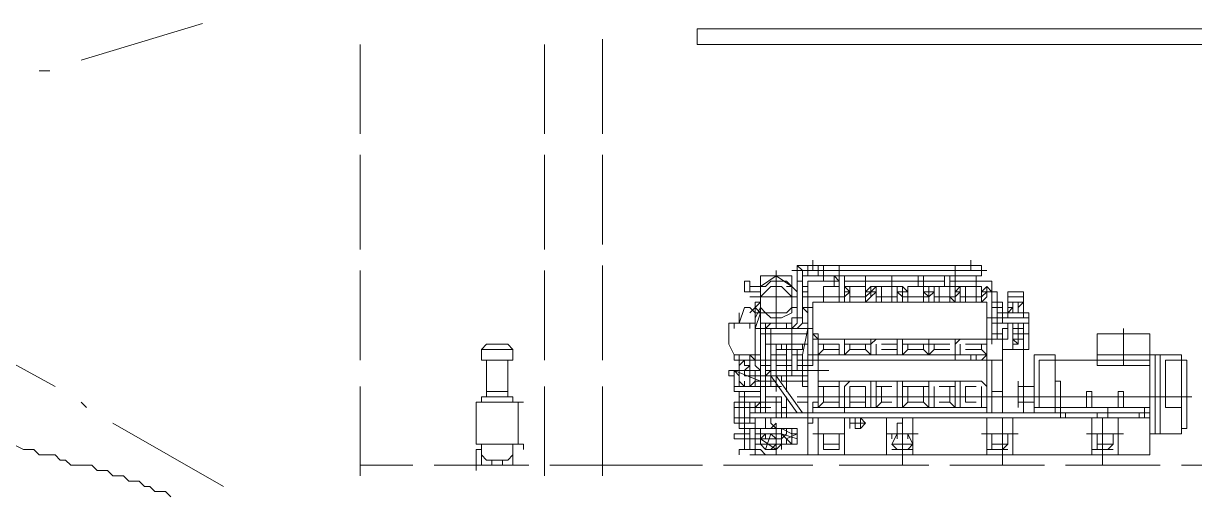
# Model space of a CAD drawing. Header units: millimetres. Extents: x -1005 to 294628, y -1154 to 182592.
# Drawn here: x 10931 to 26256, y 11725 to 17855 of the extents above; entities that cross this region are included whole.
import ezdxf

# ---------------------------------------------------------------- set-up
doc = ezdxf.new("R2010")
doc.units = ezdxf.units.MM
doc.layers.add('PDF_Geomertry', color=7, linetype='Continuous')

msp = doc.modelspace()

# ---------------------------------------------------------------- linework, layer by layer
at = {"layer": 'PDF_Geomertry', "lineweight": 5}
for points in [[(13273, 17855), (11689, 17373)], [(18508, 16409), (18508, 17648)], [(15339, 16409), (15339, 17580)], [(17750, 17580), (17750, 16409)], [(11276, 17235), (11138, 17235)], [(15339, 14893), (15339, 16133)], [(17750, 16133), (17750, 14893)], [(18508, 14962), (18508, 16133)], [(21263, 14756), (21263, 14618)], [(23329, 14756), (23329, 14756), (23329, 14618)], [(15339, 13447), (15339, 14618)], [(17750, 14618), (17750, 13447)], [(18508, 13447), (18508, 14687)], [(20781, 14618), (20781, 13998), (20781, 13860), (20781, 13929), (20712, 13929), (20643, 13860), (20574, 13860), (20574, 13791), (20574, 13860), (20505, 13860), (20574, 13860), (20505, 13860), (20574, 14067), (20505, 14067), (20574, 14067), (20505, 14136), (20574, 14067), (20574, 13929), (20712, 13929), (20643, 13929)], [(20987, 14618), (23536, 14618)], [(21263, 14687), (21263, 14687), (21125, 14687), (21056, 14687), (21056, 13998), (21056, 14618), (21056, 14687), (21125, 14618), (21125, 13998), (21056, 13998)], [(21056, 14687), (21056, 14687)], [(21263, 14687), (21263, 14687), (21332, 14687), (21332, 14549), (21125, 14549)], [(21125, 14687), (21125, 14687)], [(21194, 14687), (21194, 14549)], [(21332, 14687), (21400, 14687), (21400, 14618)], [(22296, 14549), (22296, 14549), (21951, 14549), (21951, 14411), (21951, 14549), (21951, 14411), (21951, 14549), (21951, 14549), (21607, 14549), (21538, 14549), (21538, 14411), (21538, 14549), (21400, 14549), (21400, 14687), (21607, 14687), (23122, 14687)], [(23122, 14687), (23122, 14687), (23122, 14549), (23053, 14549), (23053, 14480), (23053, 14480), (23053, 14549)], [(23398, 14549), (23122, 14549), (23122, 14687), (23329, 14687), (23329, 14687)], [(23467, 14549), (23467, 14549), (23467, 14687), (23329, 14687), (23329, 14687)], [(23329, 14687), (23329, 14687)], [(23398, 14549), (23467, 14549), (23467, 14618), (23467, 14618)], [(20367, 14480), (20436, 14480), (20436, 14342), (20574, 14342), (20574, 14342)], [(20436, 14480), (20436, 14480), (20436, 14342), (20367, 14342), (20367, 14342), (20367, 14480), (20367, 14480)], [(20436, 14480), (20436, 14411), (20574, 14411), (20643, 14411)], [(20574, 14549), (20574, 14549), (20574, 14411), (20781, 14549)], [(20574, 14411), (20574, 14342)], [(20781, 14549), (20987, 14411), (20987, 14549), (20987, 14549)], [(20918, 14411), (20987, 14411), (21056, 14342)], [(20987, 14411), (20987, 14411)], [(21056, 14480), (21125, 14480)], [(21125, 14274), (21400, 14274), (21607, 14274), (21400, 14274), (21400, 14411), (21607, 14411), (21607, 14274), (21607, 14411), (21607, 14342), (21607, 14411), (21607, 14411)], [(21263, 14205), (21263, 14136), (21194, 14136), (21194, 14480), (21538, 14480), (21538, 14480)], [(21332, 14549), (21400, 14549), (21400, 14480)], [(21400, 14274), (21400, 14274), (21400, 14205), (21400, 14274), (21400, 14411)], [(21538, 14411), (21538, 14411), (21538, 14480), (21607, 14480), (21607, 14274), (21607, 14205), (21607, 14274), (21607, 14274), (21607, 14205), (21607, 14274)], [(21607, 14411), (21538, 14411), (21538, 14411)], [(21607, 14411), (21607, 14411), (21607, 14480), (21607, 14480)], [(21676, 14549), (21676, 14274), (21676, 14342), (21745, 14342), (21745, 14411), (21676, 14411), (21676, 14342), (21745, 14342), (21676, 14411)], [(21951, 14480), (21951, 14480), (21676, 14480)], [(21745, 14411), (21745, 14411), (21745, 14274), (21745, 14411), (21951, 14411)], [(21951, 14480), (21951, 14480), (21951, 14480), (22296, 14480), (22296, 14480)], [(22020, 14274), (21951, 14205), (21951, 14274), (22020, 14342), (22020, 14411), (22089, 14411), (22089, 14342), (22089, 14274), (22089, 14411), (22158, 14411), (22158, 14274), (22158, 14205)], [(21951, 14411), (21951, 14411)], [(22158, 14411), (22365, 14411), (22365, 14274), (22365, 14274)], [(22296, 14549), (22296, 14549), (22640, 14549)], [(22640, 14480), (22296, 14480), (22296, 14480)], [(22296, 14205), (22296, 14274), (22296, 14411), (22296, 14411)], [(22296, 14411), (22296, 14411)], [(22365, 14411), (22365, 14411)], [(22434, 14342), (22434, 14342), (22434, 14411), (22365, 14411), (22365, 14342), (22365, 14274), (22365, 14205)], [(22502, 14411), (22502, 14274), (22502, 14411), (22709, 14411), (22709, 14549), (22640, 14549), (22640, 14411), (22640, 14549), (22709, 14549), (22985, 14549)], [(22709, 14549), (22709, 14411), (22709, 14274), (22709, 14411), (22640, 14411), (22640, 14411)], [(22985, 14480), (22709, 14480), (22640, 14480), (22640, 14411), (22709, 14411), (22709, 14411), (22709, 14480), (22640, 14480), (22640, 14549)], [(22709, 14411), (22709, 14411), (22640, 14411), (22640, 14411)], [(22709, 14549), (22709, 14480)], [(22778, 14411), (22778, 14342), (22778, 14342)], [(22778, 14411), (22778, 14342), (22778, 14342)], [(22847, 14205), (22847, 14274), (22847, 14411), (23053, 14411), (23053, 14549), (23053, 14411), (23053, 14549), (22985, 14549), (22985, 14411)], [(23260, 14411), (23191, 14411), (23191, 14342), (23122, 14342), (23122, 14342), (23191, 14411), (23191, 14274), (23191, 14342), (23122, 14274), (23191, 14342), (23191, 14411), (23122, 14411), (23122, 14274), (22847, 14274), (23122, 14274), (23122, 14549), (23122, 14480), (23398, 14480), (23398, 14480)], [(22847, 14411), (22847, 14411)], [(22916, 14205), (22916, 14274), (22916, 14411)], [(23053, 14411), (23053, 14411), (23053, 14480), (23053, 14480)], [(23053, 14205), (23053, 14274), (23053, 14411), (23122, 14411), (23191, 14411), (23191, 14342), (23191, 14411), (23122, 14411), (23122, 14342), (23122, 14274), (23122, 14480), (23053, 14480), (23053, 14411), (23053, 14411), (23053, 14411)], [(23122, 14549), (23122, 14549)], [(23122, 14411), (23122, 14342), (23122, 14342)], [(23536, 14342), (23536, 14342), (23536, 14342), (23536, 14411), (23536, 14342), (23536, 14274), (23467, 14205), (23467, 14274), (23467, 14411), (23260, 14411), (23260, 14274), (23260, 14205)], [(23604, 14480), (23398, 14480), (23398, 14480)], [(23398, 14205), (23398, 14274), (23398, 14411), (23398, 14411)], [(23398, 14411), (23398, 14411)], [(23467, 14411), (23467, 14411)], [(23742, 14067), (23811, 14067), (23949, 14067), (24018, 14067), (24087, 14067), (24087, 13585), (23742, 13585), (23742, 12758), (23742, 13791), (23604, 13791), (23742, 13791), (23604, 13791), (23604, 13860), (23604, 13791), (23604, 14205), (23742, 14205), (23742, 13998), (23604, 13998), (23604, 14480)], [(20436, 14274), (21056, 14274)], [(20574, 14274), (20574, 14205), (20574, 14205), (20505, 14205), (20505, 14205)], [(21125, 14342), (21194, 14342), (21194, 14342)], [(21194, 13860), (21194, 13860), (21194, 14067), (21194, 14342)], [(21676, 14205), (21676, 14274), (21676, 14342), (21676, 14342)], [(21951, 14205), (21951, 14274), (21951, 14274)], [(22089, 14205), (22089, 14274), (22089, 14274)], [(22365, 14342), (22365, 14342)], [(22365, 14205), (22365, 14274)], [(22434, 14205), (22434, 14274)], [(22502, 14205), (22502, 14274), (22502, 14274)], [(22709, 14205), (22709, 14274), (22709, 14274)], [(22847, 14274), (22847, 14274)], [(23122, 14342), (23122, 14342)], [(23191, 14205), (23191, 14274), (23191, 14274)], [(23329, 13516), (23329, 13447), (23329, 13516), (23398, 13516), (23398, 13447), (23673, 13447), (23742, 13447), (23742, 13654), (23742, 13723), (23673, 13723), (23673, 14342), (23604, 14342), (23604, 14274), (23604, 14274), (23604, 14205)], [(23536, 14342), (23536, 14342), (23467, 14274)], [(23467, 14342), (23536, 14342), (23536, 14342)], [(23467, 14274), (23467, 14274)], [(23536, 14342), (23536, 14342)], [(23673, 14342), (23673, 14274), (23673, 14274)], [(23673, 14274), (23673, 14205), (23742, 14205)], [(23811, 14342), (23811, 13998), (24018, 13998), (24018, 14342)], [(23811, 14274), (23949, 14274), (24018, 14274)], [(23880, 14274), (23880, 14274)], [(23949, 14274), (23949, 14274)], [(20574, 13516), (20505, 13516), (20230, 13516), (20161, 13654), (20161, 13929), (20505, 13929), (20505, 14067), (20436, 14136)], [(20367, 14136), (20298, 13929), (20298, 14067), (20298, 13998), (20298, 13929), (20298, 13929)], [(20436, 14136), (20367, 14136), (20367, 14136)], [(20505, 14136), (20505, 14136), (20436, 14067)], [(20574, 14205), (20505, 14136), (20505, 14205), (20505, 14205)], [(20505, 13998), (20574, 14136)], [(20505, 14136), (20505, 14136), (20505, 14067)], [(21194, 13860), (21194, 13860), (21263, 13860), (21263, 13516), (21263, 13447), (21263, 13723), (21263, 14205), (23536, 14205), (23536, 13654), (23536, 13723), (23467, 13723), (23191, 13723), (23122, 13654), (23122, 13723), (22778, 13723), (22434, 13723), (22434, 13654)], [(21194, 14136), (21194, 14067)], [(21469, 14205), (21469, 14205)], [(21883, 14205), (21883, 14205)], [(22227, 14205), (22227, 14205)], [(23536, 14205), (23536, 14136)], [(23604, 14205), (23604, 14205), (23742, 14205), (23742, 14205)], [(23604, 14136), (23742, 14136)], [(23811, 14205), (23949, 14205), (24018, 14205)], [(23880, 14205), (23880, 14136), (23880, 14067)], [(23949, 14205), (23949, 14136), (23949, 14067)], [(20298, 14067), (20298, 14067)], [(20574, 14067), (20574, 14067), (20574, 13998)], [(20574, 14067), (20574, 13998)], [(20781, 13860), (20781, 13998)], [(21125, 13998), (21125, 13929), (21056, 13860), (20987, 13860), (20987, 13516), (20987, 13309), (20987, 13654), (20987, 13654)], [(23604, 13998), (23536, 13998)], [(23811, 13860), (23811, 13860), (23811, 13929), (23604, 13929), (23742, 13929), (23742, 14067)], [(23811, 13998), (23742, 13998)], [(24087, 13998), (24018, 13998)], [(9829, 13929), (11345, 13103)], [(20230, 13929), (20230, 13929), (20230, 13860)], [(20230, 13929), (20230, 13929), (20230, 13860)], [(20643, 13516), (20643, 13447), (20643, 13378), (20643, 13447), (20643, 13378), (20574, 13378), (20712, 13378), (20574, 13378), (20574, 13240), (20505, 13240), (20505, 13172), (20436, 13103), (20367, 13103), (20298, 13172), (20298, 13378), (20367, 13447), (20436, 13447), (20505, 13447), (20505, 13378), (20574, 13309), (20574, 13791), (20643, 13791), (20643, 13447), (20643, 13791), (20643, 13860), (20712, 13860), (20781, 13860), (20987, 13860), (20712, 13860), (20712, 13516), (20781, 13516), (20781, 13654), (20781, 13585), (20781, 13654), (20781, 13585), (20987, 13585), (20987, 13654), (20918, 13654), (20918, 13654)], [(20436, 13929), (20436, 13929)], [(20574, 13447), (20574, 13447), (20643, 13447), (20643, 13378), (20643, 13447), (20643, 13378), (20643, 13447), (20574, 13447), (20505, 13447), (20505, 13929)], [(20505, 13860), (20505, 13860)], [(20574, 13929), (20781, 13929), (20781, 13929)], [(20643, 13929), (20643, 13860), (20574, 13860), (20574, 13860)], [(20574, 13929), (20574, 13929), (20574, 13860), (20574, 13860)], [(20643, 13860), (20574, 13860), (20574, 13860)], [(20712, 13860), (20712, 13791), (20643, 13791), (20712, 13791), (20712, 13791)], [(20918, 13929), (20918, 13929)], [(21263, 13447), (21194, 13447), (21194, 13516), (21194, 13447), (21125, 13447), (21125, 13516), (21125, 13447), (21125, 13516), (21194, 13860), (21194, 13516), (21194, 13860), (21194, 13723), (21194, 13723)], [(21263, 13860), (21263, 13860)], [(23604, 13929), (23604, 13860), (23604, 13860)], [(23811, 13929), (23811, 13723), (23742, 13723), (23742, 13723)], [(23811, 13860), (23742, 13860), (23742, 13860)], [(23742, 13860), (23742, 13860), (23811, 13860)], [(23742, 13860), (23742, 13860)], [(23880, 13654), (23949, 13654), (23949, 13723), (23949, 13723), (23949, 13791), (23949, 13860), (23949, 13791), (24018, 13791), (23949, 13791), (23949, 13723), (23949, 13791), (23949, 13791)], [(25326, 13860), (25326, 13378)], [(20712, 13240), (20712, 13240), (20574, 13240), (20712, 13240), (20712, 13378), (20712, 13654), (20712, 13309), (21125, 13309), (20712, 13309), (20781, 13309), (20781, 13447)], [(20987, 13791), (20712, 13791), (20712, 13654), (20643, 13654), (20712, 13654), (20712, 13654)], [(20781, 13654), (20781, 13654), (20712, 13654), (20987, 13654)], [(20712, 13654), (20712, 13654)], [(20781, 13654), (20781, 13654), (20849, 13654), (20849, 13654)], [(20781, 13654), (20781, 13654), (20781, 13585)], [(20849, 13654), (20849, 13654), (20849, 13585)], [(20849, 13654), (20849, 13654), (20849, 13585)], [(20918, 13654), (20987, 13654), (20918, 13654), (20849, 13654), (20849, 13654)], [(20918, 13654), (20918, 13654), (20918, 13585)], [(20918, 13654), (20918, 13654), (20987, 13654), (20987, 13654)], [(20987, 13654), (20987, 13654), (20987, 13654), (20918, 13654), (20918, 13654)], [(20987, 13791), (20987, 13654), (20987, 13654)], [(20987, 13654), (20987, 13654), (20987, 13585)], [(20987, 13654), (20987, 13654), (20987, 13585)], [(21125, 13654), (21125, 13585), (21056, 13585), (21056, 13585)], [(21125, 13654), (21125, 13654), (21194, 13654)], [(21194, 13516), (21194, 13516), (21194, 13585), (21194, 13654), (21125, 13654)], [(21194, 13654), (21194, 13654), (21194, 13585), (21194, 13585)], [(21194, 13654), (21194, 13654), (21194, 13585)], [(21263, 13723), (21263, 13723), (21263, 13516), (21332, 13516), (21332, 13654), (21400, 13654), (21607, 13654)], [(21263, 13723), (21263, 13723), (21263, 13654)], [(21607, 13585), (21607, 13516), (21676, 13516), (21676, 13654), (21676, 13723), (21607, 13723), (21332, 13723), (23536, 13723), (23536, 13516), (23536, 13723), (23673, 13723)], [(21332, 13654), (21332, 13723), (21332, 13516), (21332, 13585), (21332, 13585)], [(21400, 13654), (21400, 13585), (21607, 13585), (21607, 13654), (21607, 13654)], [(21745, 13516), (21676, 13516), (21676, 13654), (21745, 13654), (21951, 13654), (22020, 13654), (22020, 13723), (21745, 13723), (21676, 13723)], [(21745, 13654), (21745, 13585), (21951, 13585), (22020, 13516)], [(21951, 13654), (21951, 13585)], [(22020, 13654), (22089, 13723), (22365, 13723), (22365, 13654)], [(22089, 13516), (22089, 13585), (22089, 13654), (22089, 13654)], [(22158, 13654), (22365, 13654), (22365, 13654)], [(22158, 13585), (22365, 13585), (22365, 13516), (22365, 13516), (22365, 13654), (22365, 13585)], [(23053, 13585), (22847, 13585), (22778, 13516), (22778, 13516), (22778, 13654), (22709, 13654), (22502, 13654), (22434, 13654), (22434, 13516), (22502, 13585), (22709, 13585), (22709, 13654)], [(22502, 13654), (22502, 13585)], [(23053, 13654), (22847, 13654), (22778, 13654), (22778, 13723), (22778, 13654), (22778, 13516), (22709, 13585)], [(22847, 13654), (22847, 13585)], [(23191, 13516), (23191, 13585), (23191, 13654), (23191, 13654)], [(23260, 13585), (23467, 13585), (23467, 13654)], [(23260, 13654), (23467, 13654), (23536, 13654), (23536, 13447), (23536, 12896), (23536, 12896)], [(23536, 13654), (23536, 13723), (23536, 13723)], [(23742, 13791), (23742, 13791)], [(23742, 13723), (23742, 13723), (23742, 13585)], [(23880, 13791), (23949, 13791), (23880, 13791), (23880, 13723), (23949, 13723), (23880, 13723), (23880, 13723)], [(23880, 13723), (23949, 13723), (23949, 13723)], [(23880, 13723), (23880, 13723), (23949, 13723)], [(23949, 13791), (23949, 13723), (23949, 13723)], [(23949, 13791), (23949, 13791), (23949, 13723)], [(24018, 13723), (24018, 13723), (23949, 13723), (23949, 13723)], [(23949, 13723), (23949, 13723), (24018, 13723)], [(24018, 13791), (24018, 13723), (24018, 13723)], [(24982, 13516), (24982, 13791), (25671, 13791), (25671, 13516)], [(17337, 13585), (17130, 13585), (16924, 13585)], [(24155, 12758), (24155, 13516), (24431, 13516), (24431, 12758), (25671, 12758), (21194, 12758), (20436, 12758), (20436, 12621), (20230, 12621), (20367, 12621), (20367, 12276), (20367, 12552), (20367, 12483), (20367, 12552), (20367, 12483), (20367, 12552), (20367, 12483), (20230, 12483), (20230, 12414)], [(25740, 13516), (25671, 13516), (25671, 13378), (24982, 13378), (24982, 13516), (25671, 13516), (25671, 12758), (25671, 12689), (25671, 12207), (25671, 12689), (20436, 12689), (20436, 12896), (20436, 12689), (20436, 12896), (20367, 12896), (20574, 12896), (20505, 12827), (20574, 12827), (20574, 13103), (20230, 13103), (20230, 13034), (20574, 13034), (20574, 13103), (20643, 13103), (20643, 12827), (20643, 12758), (20574, 12758), (20574, 12827)], [(20298, 13516), (20298, 13447), (20298, 13447)], [(20505, 13447), (20505, 13378), (20505, 13447), (20505, 13447), (20505, 13378), (20505, 13447), (20436, 13447), (20436, 13516), (20505, 13516), (20436, 13516), (20436, 13516)], [(20436, 13516), (20436, 13516), (20436, 13447)], [(20712, 13516), (20712, 13447), (20712, 13378), (20712, 13447), (20712, 13378), (20712, 13378), (20712, 13447), (20712, 13447)], [(20918, 13447), (20918, 13447), (20781, 13447), (20781, 13585)], [(20918, 13585), (20918, 13447), (20918, 13516), (20849, 13516), (20781, 13516), (20781, 13447), (20781, 13378), (20781, 13378)], [(20987, 13585), (20987, 13516), (20987, 13516)], [(20987, 13240), (20987, 13309), (21056, 13309), (21056, 13516), (21125, 13516), (21056, 13516), (21056, 13516)], [(20987, 13516), (20987, 13447), (20987, 13378), (20987, 13378)], [(21056, 13516), (21056, 13516), (21056, 13516), (21056, 13585), (21056, 13585)], [(21056, 13585), (21056, 13585)], [(21056, 13447), (21125, 13447), (21194, 13447), (21194, 13516), (21194, 13516)], [(21194, 13447), (21194, 13447), (21194, 13378), (21194, 13447), (21125, 13447), (21125, 13447), (21194, 13447), (21194, 13378), (21194, 13447), (21194, 13516)], [(21194, 13585), (21194, 13585)], [(21400, 13585), (21332, 13516), (21263, 13516), (21194, 13516)], [(21194, 13516), (21194, 13447), (21194, 13447)], [(23467, 13585), (23536, 13516), (23467, 13447), (23536, 13447), (23536, 13516), (23467, 13516), (21332, 13516), (21332, 13447), (21332, 13516), (21332, 13447), (21332, 13447), (21263, 13447), (21263, 13447)], [(21745, 13585), (21676, 13516)], [(22020, 13516), (22020, 13516), (22089, 13516)], [(23122, 13516), (23122, 13516), (23191, 13516)], [(23880, 13585), (24018, 13585), (24018, 12758), (23742, 12758), (23673, 12758)], [(24431, 13516), (24431, 13516), (24431, 12758)], [(25808, 13516), (25808, 12483)], [(16992, 13447), (16992, 13034), (17130, 13034), (17268, 13034), (17268, 13447)], [(20298, 13447), (20298, 13447), (20230, 13447), (20230, 13447)], [(20367, 13447), (20367, 13447), (20367, 13378), (20367, 13447), (20298, 13447)], [(20367, 13103), (20367, 13103), (20436, 13103), (20367, 13103), (20436, 13103), (20436, 13447)], [(20505, 13378), (20505, 13447), (20367, 13447), (20436, 13447), (20367, 13447), (20367, 13447)], [(20367, 13447), (20367, 13447), (20367, 13378), (20436, 13378)], [(20505, 13447), (20505, 13447), (20436, 13447), (20436, 13447)], [(20436, 13378), (20436, 13447), (20436, 13447)], [(20574, 13447), (20574, 13378), (20574, 13378)], [(20574, 13447), (20574, 13378)], [(20643, 13447), (20643, 13447), (20643, 13378)], [(20643, 13447), (20643, 13378), (20643, 13378)], [(20712, 13447), (20643, 13447), (20643, 13378), (20712, 13378), (20712, 13309)], [(20643, 13378), (20643, 13378), (20712, 13378), (20643, 13378), (20643, 13309)], [(20712, 13378), (20712, 13378), (20643, 13378), (20643, 13309)], [(20712, 13447), (20781, 13447), (20781, 13447)], [(20712, 13447), (20712, 13447), (20712, 13378), (20712, 13378)], [(20781, 13447), (20781, 13378), (20781, 13378)], [(20781, 13309), (20781, 13378), (20781, 13447), (20781, 13447)], [(20781, 13447), (20781, 13378)], [(20781, 13378), (20781, 13378), (20781, 13309), (20987, 13309), (20987, 13378), (20918, 13378), (20918, 13309), (20918, 13378), (20918, 13447), (20918, 13447)], [(20987, 13378), (20987, 13378), (20781, 13378), (20781, 13378)], [(20781, 13378), (20781, 13309), (20781, 13309)], [(20781, 13378), (20781, 13378), (20781, 13309)], [(20849, 13172), (20987, 13172), (21125, 13172), (21125, 13240), (21194, 13240), (21194, 13172), (21194, 13172), (21194, 13240), (21194, 13309), (21194, 13378), (21194, 13309), (21194, 13378), (21263, 13378), (21263, 13447), (21263, 13447), (21263, 13447)], [(20918, 13447), (20918, 13447), (20918, 13378), (20918, 13447), (20987, 13447), (20918, 13447), (20918, 13447), (20987, 13447), (20987, 13378)], [(20918, 13447), (20987, 13447), (20918, 13447), (20918, 13378), (20987, 13378), (20987, 13378)], [(20918, 13378), (20918, 13378), (20918, 13309)], [(20987, 12758), (21194, 12758), (21194, 13103), (21194, 13309), (21194, 12758), (23604, 12758), (23604, 13447), (23604, 13034), (23742, 13034)], [(20987, 13309), (20987, 13309), (20987, 13378), (20987, 13378)], [(21125, 13447), (21125, 13378), (21125, 13378)], [(21125, 13447), (21125, 13447), (21194, 13447), (21125, 13447), (21125, 13378)], [(21125, 13447), (21125, 13447), (21125, 13378), (21125, 13378)], [(21125, 13309), (21125, 13309), (21125, 13378)], [(21125, 13378), (21125, 13309)], [(21194, 13378), (21194, 13378), (21194, 13447), (21194, 13447)], [(21194, 13447), (21194, 13447)], [(21332, 13447), (21332, 13447), (21332, 13309), (21332, 12896), (21332, 12827), (21400, 12896), (21607, 12896), (21607, 12827), (21607, 13103), (21400, 13103), (21400, 12896)], [(21332, 13447), (21332, 13447)], [(23398, 13447), (23398, 13447)], [(23536, 13447), (23536, 13447)], [(23604, 13447), (23604, 13447)], [(24155, 12827), (24431, 12827), (24431, 13447), (24224, 13447), (24224, 12827), (24431, 12827), (25671, 12827), (25671, 13172), (25671, 13172)], [(25671, 13447), (25671, 13447), (24982, 13447), (24431, 13447)], [(25877, 13378), (25877, 13378), (25877, 13309)], [(25877, 13378), (25877, 13309)], [(26084, 13447), (26153, 13447), (26153, 12552), (26084, 12552)], [(20298, 13240), (20298, 13172), (20298, 13240), (20230, 13309), (20298, 13309), (20230, 13309), (20230, 13240), (20161, 13240), (20161, 13309), (20161, 13240), (20161, 13309), (20161, 13240), (20161, 13309), (20161, 13240), (20161, 13309)], [(20230, 13309), (20230, 13240), (20230, 13240)], [(20230, 13309), (20230, 13309)], [(20436, 12896), (20436, 12896), (20505, 12896), (20505, 12758), (20643, 12758), (20643, 13103), (20643, 13240), (20643, 13172)], [(20505, 13172), (20505, 13240), (20574, 13240), (20574, 13172), (20574, 13240), (20574, 13309), (20574, 13309)], [(20574, 13309), (20505, 13309)], [(20574, 13172), (20574, 13172), (20574, 13240)], [(20574, 13240), (20574, 13172), (20574, 13172)], [(20712, 13240), (20712, 13103), (20574, 13103), (20643, 13103), (20712, 13103), (20643, 13103), (20781, 13103), (20643, 13103), (20643, 13103)], [(20643, 13240), (20712, 13240), (20712, 13240)], [(21056, 12758), (20712, 13240), (20781, 13240), (20781, 13034), (20781, 13034)], [(21125, 12758), (20781, 13240), (20781, 13240)], [(20781, 13240), (20781, 13240), (20987, 13240), (21125, 13240), (21125, 13172), (21194, 13172), (21194, 13240)], [(20781, 13172), (20781, 13240), (20781, 13240)], [(20849, 13172), (20849, 13240), (20849, 13240)], [(20918, 13240), (20918, 13240), (20849, 13240), (20849, 13240)], [(20918, 13240), (20918, 13240), (20918, 13309), (20918, 13309)], [(20918, 13103), (20918, 13103), (20918, 13034), (20918, 13240)], [(21125, 13309), (21125, 13309), (21125, 13240), (21125, 13240)], [(21125, 13240), (21125, 13172), (21125, 13172), (21125, 13240), (21194, 13240), (21194, 13172), (21194, 13240)], [(21263, 13309), (21263, 13309)], [(21469, 13309), (21469, 13309)], [(15339, 11932), (15339, 13103)], [(16992, 12965), (16992, 13034)], [(17268, 12965), (17268, 13034)], [(17750, 13103), (17750, 11932)], [(18508, 11932), (18508, 13103)], [(20230, 13172), (20230, 13172), (20230, 13172), (20230, 13103), (20230, 13103)], [(20230, 13103), (20230, 13103)], [(20367, 13172), (20367, 13103), (20298, 13103), (20298, 13172), (20298, 13103), (20298, 13103)], [(20367, 13103), (20367, 13103)], [(20367, 12965), (20367, 13034)], [(20505, 13172), (20505, 13103), (20436, 13103), (20436, 13103)], [(20436, 13103), (20436, 13103)], [(20505, 13172), (20505, 13103), (20505, 13103)], [(20505, 13103), (20505, 13103), (20505, 13172)], [(20574, 13103), (20574, 13103), (20574, 13103), (20574, 13172), (20712, 13172), (20781, 13172)], [(20574, 13103), (20574, 13103), (20574, 13172)], [(20574, 13103), (20574, 13103)], [(20643, 13172), (20712, 13172), (20712, 13103), (20712, 13103)], [(20643, 13103), (20643, 13103)], [(20781, 13103), (20781, 13103), (20712, 13103)], [(20712, 13103), (20712, 13103)], [(20781, 13034), (20781, 13034), (20781, 13172)], [(20781, 13034), (20781, 13103), (20781, 13103)], [(20849, 13103), (20781, 13103)], [(20781, 13034), (20781, 13034)], [(20918, 13103), (20918, 13034)], [(21194, 13103), (21194, 13103), (21194, 13172), (21125, 13172), (21194, 13172), (21125, 13172), (21125, 13103), (21125, 13172)], [(21125, 13172), (21125, 13172)], [(21400, 13103), (21400, 13103), (21332, 13103), (21332, 12827), (21263, 12827), (21263, 12758), (21194, 12758), (21194, 12689)], [(21332, 13103), (21332, 13172), (23467, 13172), (23536, 13103), (23536, 12827), (23536, 12896), (23536, 12827), (23536, 12758), (23604, 12758), (23604, 12965), (23742, 12965), (23604, 12965)], [(21607, 13103), (21607, 13172)], [(21607, 13103), (21607, 13103), (21607, 12896)], [(21745, 13172), (21676, 13103), (21676, 12827), (21676, 12896)], [(21745, 12896), (21745, 13103), (21951, 13103), (21951, 12896)], [(21951, 13103), (21951, 13103)], [(22020, 13172), (22020, 13103), (22020, 12827), (22020, 12896)], [(22089, 13103), (22089, 12827), (22020, 12827), (22020, 12827)], [(22089, 13172), (22089, 13103), (22158, 13103), (22158, 12896), (22089, 12827), (22365, 12827), (22365, 13103), (22365, 13103)], [(22296, 13103), (22158, 13103)], [(22365, 13172), (22365, 13103), (22365, 12896)], [(22434, 13172), (22434, 13103)], [(22778, 12896), (22778, 12827), (22778, 13103), (22778, 12827), (22709, 12896), (22502, 12896), (22434, 12827), (22778, 12827), (23122, 12827), (23122, 13103), (23053, 13103), (23053, 12965), (23053, 12896)], [(22502, 13103), (22502, 13103), (22434, 13103), (22434, 12827), (22434, 12896)], [(22502, 12896), (22502, 13103), (22709, 13103), (22709, 12896)], [(22847, 13172), (22778, 13172), (22778, 13103), (22709, 13103)], [(22778, 13103), (22778, 13172)], [(22847, 13103), (22847, 13103), (22847, 12896)], [(22916, 13103), (22916, 13103), (23053, 13103)], [(23122, 13103), (23122, 13172)], [(23191, 13172), (23191, 13103)], [(23191, 13103), (23191, 13103), (23191, 12827), (23536, 12827), (23467, 12827), (23467, 12896)], [(23398, 13103), (23260, 13103), (23260, 12965), (23260, 12896), (23398, 12896)], [(23260, 13103), (23260, 13103)], [(23467, 13103), (23467, 13103), (23467, 12965), (23467, 12896)], [(23742, 13172), (23742, 13172)], [(23949, 13172), (23949, 13172)], [(24018, 13103), (24018, 13103), (23949, 13103), (23949, 13103)], [(23949, 12896), (23949, 12896), (24018, 12896), (24155, 12896), (24155, 12896), (24155, 13103), (24155, 13103)], [(24155, 13103), (24018, 13103), (24018, 12896)], [(24431, 13172), (24500, 13172), (24500, 12827), (24500, 12689)], [(11689, 12896), (11758, 12827)], [(16855, 12345), (16855, 12896)], [(17337, 12896), (17337, 12965), (17130, 12965), (16924, 12965), (16924, 12896)], [(17406, 12345), (17406, 12896)], [(17475, 12896), (17475, 12896)], [(20298, 12896), (20298, 12621), (20298, 12552), (20298, 12552), (20298, 12621), (20505, 12621), (20505, 12689), (20436, 12689), (20367, 12689), (20230, 12689), (20230, 12896), (20367, 12896), (20367, 12827), (20298, 12827), (20230, 12827), (20712, 12827)], [(20230, 12896), (20230, 12896), (20230, 12827)], [(20230, 12896), (20230, 12896), (20230, 12827)], [(20230, 12896), (20230, 12827)], [(20505, 12965), (20505, 12965), (20574, 12965), (20367, 12965), (20574, 12965)], [(20367, 12827), (20367, 12896), (20367, 12896)], [(20436, 12896), (20436, 12896)], [(20574, 12896), (20643, 12896), (20781, 12896), (20781, 12965), (20781, 12896), (20849, 12896), (20849, 12758), (20849, 12689)], [(20643, 12965), (20712, 12965), (20712, 12965)], [(20849, 12827), (20918, 12827), (20918, 12896), (20918, 12965), (20918, 12758), (20918, 12896), (20918, 12758), (20849, 12758), (20849, 12896), (20781, 12896), (20781, 12758), (20781, 12689), (20781, 12758), (20781, 12827), (20781, 12827)], [(20781, 12965), (20849, 12965), (20849, 12896)], [(21056, 12965), (26222, 12965)], [(21332, 12896), (21332, 12896), (21263, 12896), (21263, 12827), (21676, 12827)], [(22158, 12896), (22296, 12896)], [(22365, 12896), (22365, 12827), (22434, 12827), (22434, 12827)], [(22778, 12827), (22778, 12827), (22847, 12827), (22847, 12896)], [(22916, 12896), (23053, 12896), (23122, 12827), (23122, 12896)], [(23191, 12827), (23122, 12827), (23191, 12827), (23191, 12896)], [(20230, 12621), (20230, 12621), (20230, 12827)], [(20367, 12621), (20367, 12621), (20367, 12827)], [(20367, 12689), (20367, 12689), (20367, 12758), (20367, 12827)], [(20436, 12689), (20436, 12689), (20436, 12689), (20436, 12758), (20436, 12689), (20436, 12689), (20367, 12689), (20367, 12621)], [(20367, 12689), (20367, 12689), (20367, 12758)], [(20367, 12689), (20367, 12758)], [(20436, 12758), (20436, 12758)], [(20505, 12827), (20505, 12758)], [(20712, 12758), (20712, 12758), (20781, 12758), (20781, 12758)], [(20781, 12758), (20781, 12827)], [(20849, 12758), (20918, 12758), (20918, 12689)], [(21263, 12827), (21263, 12758), (21263, 12758)], [(21332, 12827), (21332, 12827)], [(21607, 12827), (21607, 12827)], [(21676, 12758), (21676, 12827), (21676, 12827)], [(21676, 12827), (21676, 12827)], [(22020, 12827), (22089, 12827), (22089, 12827)], [(22434, 12827), (22434, 12827), (22365, 12827), (22365, 12827)], [(22778, 12827), (22778, 12827)], [(23536, 12758), (23536, 12758), (23536, 12827), (23536, 12827)], [(23604, 12758), (23604, 12758)], [(23742, 12827), (23742, 12827)], [(23949, 12827), (23949, 12827)], [(24569, 12758), (24569, 12689)], [(24982, 12758), (24982, 12689)], [(25120, 12827), (25120, 12689), (25120, 12758)], [(25533, 12758), (25533, 12689)], [(25602, 12827), (25602, 12689)], [(12102, 12621), (13549, 11794)], [(20505, 12621), (20505, 12276), (20298, 12276), (20298, 12276)], [(20574, 12552), (20505, 12552), (20367, 12552), (20298, 12552), (20298, 12621)], [(20298, 12621), (20298, 12552), (20298, 12552)], [(20643, 12276), (20712, 12483), (20781, 12414), (20712, 12483), (20643, 12483), (20574, 12414), (20781, 12276), (20781, 12345), (20712, 12276), (20643, 12276), (20574, 12345), (20574, 12414), (20574, 12483), (20505, 12483), (20781, 12483), (20574, 12483), (20574, 12552), (20781, 12552), (20712, 12621), (20712, 12689), (20712, 12689)], [(20505, 12689), (20505, 12207), (20505, 12276), (20574, 12276), (20643, 12207), (20643, 12207)], [(20505, 12689), (20505, 12621), (20505, 12621)], [(20712, 12689), (20712, 12689)], [(21263, 12689), (21263, 12621), (21194, 12621)], [(21951, 12621), (21745, 12621), (21883, 12621), (21745, 12621)], [(22571, 12345), (22502, 12483), (22502, 12414), (22502, 12483), (22365, 12483), (22434, 12483), (22434, 12621)], [(22365, 12621), (22365, 12483)], [(22434, 12689), (22434, 12070)], [(23742, 12689), (23742, 12070)], [(25051, 12689), (25051, 12070)], [(20436, 12552), (20436, 12483), (20436, 12552), (20436, 12483), (20436, 12552), (20436, 12276), (20436, 12414), (20436, 12276), (20436, 12414), (20436, 12276), (20367, 12276), (20367, 12414), (20367, 12276), (20367, 12414), (20367, 12276), (20367, 12414), (20230, 12414), (20505, 12414), (20781, 12414), (20781, 12345), (20781, 12276), (20712, 12276), (20712, 12276)], [(20436, 12483), (20367, 12483)], [(20436, 12414), (20367, 12414)], [(20574, 12483), (20643, 12483), (20643, 12483)], [(20987, 12345), (20849, 12483), (21056, 12414), (21056, 12483), (21056, 12552), (20987, 12552), (20987, 12483), (20849, 12552), (20849, 12483), (20781, 12483), (20781, 12414), (20781, 12414)], [(20781, 12483), (20781, 12483), (20849, 12483), (20781, 12483), (20781, 12552)], [(20987, 12552), (20987, 12552), (21056, 12552), (20781, 12552), (20849, 12552), (20849, 12483), (20849, 12414), (20849, 12345), (20781, 12276), (20781, 12207)], [(20781, 12552), (20781, 12552)], [(20781, 12414), (20781, 12414)], [(20918, 12552), (20918, 12552), (20918, 12483), (20849, 12414)], [(20918, 12483), (20918, 12552), (20849, 12552), (20849, 12552)], [(20849, 12552), (20918, 12552), (20918, 12552)], [(20987, 12483), (20987, 12345), (20987, 12345)], [(20987, 12483), (20987, 12483), (21056, 12483)], [(20987, 12483), (20987, 12483)], [(21056, 12345), (21056, 12414), (21056, 12483), (21056, 12414), (21056, 12483), (21056, 12483), (21056, 12552)], [(21607, 12345), (21607, 12483), (21607, 12414), (21607, 12483), (21400, 12483), (21607, 12483), (21676, 12483), (21263, 12483), (21400, 12483), (21400, 12414), (21400, 12483), (21400, 12345), (21400, 12345), (21400, 12276), (21400, 12276)], [(21676, 12483), (21676, 12483)], [(22296, 12483), (22296, 12414)], [(22296, 12276), (22296, 12276), (22365, 12276), (22296, 12345), (22296, 12345), (22365, 12483), (22365, 12414)], [(22640, 12483), (22640, 12483)], [(23811, 12414), (23811, 12483), (23949, 12483), (23467, 12483), (23604, 12483), (23811, 12483), (23604, 12483), (23604, 12414), (23604, 12483), (23604, 12345)], [(23467, 12483), (23467, 12483)], [(23811, 12345), (23811, 12483)], [(23949, 12483), (23949, 12483)], [(25189, 12414), (25189, 12483), (24982, 12483), (24982, 12345)], [(24982, 12483), (24982, 12414)], [(25189, 12345), (25189, 12483)], [(25326, 12483), (25326, 12483)], [(25671, 12483), (25740, 12483)], [(12860, 11656), (12791, 11725), (12653, 11725), (12584, 11794), (12516, 11794), (12447, 11863), (12309, 11863), (12240, 11932), (12102, 11932), (12033, 12001), (11896, 12001), (11827, 12070), (11551, 12070), (11482, 12138), (11414, 12138), (11345, 12207), (11138, 12207), (11069, 12276), (10931, 12276), (10794, 12345)], [(17337, 12070), (17337, 12345), (17337, 12207), (17268, 12138), (17130, 12138), (17061, 12138), (16992, 12138), (16924, 12207), (16924, 12345), (16924, 12070)], [(16924, 12276), (16924, 12207)], [(17475, 12345), (17475, 12276)], [(20436, 12276), (20367, 12276), (20367, 12276)], [(20436, 12276), (20505, 12276), (20505, 12276)], [(20781, 12276), (20781, 12345)], [(21607, 12276), (21607, 12276), (21607, 12345), (21607, 12345)], [(22502, 12276), (22502, 12276), (22571, 12345), (22571, 12345)], [(22571, 12276), (22571, 12276), (22502, 12276), (22502, 12276)], [(23604, 12345), (23604, 12345), (23604, 12276), (23536, 12276), (23536, 12276)], [(23536, 12276), (23536, 12276)], [(23742, 12276), (23742, 12276), (23811, 12345), (23811, 12345)], [(23742, 12276), (23811, 12276), (23811, 12276)], [(23811, 12276), (23811, 12276)], [(24982, 12345), (24982, 12345), (24982, 12276), (24913, 12276), (24913, 12276)], [(24913, 12276), (24913, 12276)], [(25120, 12276), (25120, 12276), (25189, 12345), (25189, 12345)], [(25120, 12276), (25189, 12276), (25189, 12276)], [(25189, 12276), (25189, 12276)], [(16924, 12138), (16924, 12138)], [(17061, 12138), (17061, 12138)], [(17199, 12138), (17199, 12138)], [(20436, 12207), (20436, 12207)], [(25671, 12207), (25671, 12207)], [(16028, 12070), (15339, 12070)], [(17543, 12070), (16304, 12070)], [(16855, 12070), (16855, 12001)], [(19816, 12070), (18508, 12070), (17819, 12070)], [(21263, 12070), (20092, 12070)], [(22778, 12070), (21607, 12070)], [(24293, 12070), (23053, 12070)], [(25808, 12070), (24569, 12070)], [(27324, 12070), (26084, 12070)]]:
    msp.add_lwpolyline(points, dxfattribs=at)
for points in [[(27048, 17786), (27048, 17580), (26979, 17580), (19747, 17580), (19747, 17786), (26979, 17786)], [(23329, 14687), (23329, 14687), (23329, 14756)], [(23329, 14756), (23329, 14687)], [(21194, 14687), (21332, 14687), (21194, 14687)], [(21400, 14687), (21400, 14549)], [(21607, 14480), (21607, 14549), (21607, 14687), (21607, 14549), (21538, 14549)], [(23329, 14687), (23329, 14687)], [(23329, 14687), (23329, 14618), (23329, 14687)], [(23329, 14687), (23329, 14687)], [(23329, 14687), (23329, 14687)], [(23329, 14687), (23329, 14687)], [(23329, 14687), (23329, 14687)], [(20987, 14549), (20574, 14549)], [(20781, 13998), (20849, 13998), (20987, 14067), (20987, 14411), (20918, 14480), (20712, 14480), (20643, 14411), (20574, 14411), (20574, 14067), (20643, 14067), (20712, 13998), (20781, 13998)], [(20987, 14274), (20849, 14411), (20712, 14411), (20574, 14274), (20574, 14136), (20643, 14067), (20918, 14067), (20987, 14136), (20987, 14274)], [(20574, 14411), (20574, 14411)], [(21194, 14411), (21125, 14411)], [(21125, 14411), (21125, 14342)], [(21607, 14411), (21538, 14411)], [(21538, 14411), (21538, 14411)], [(21607, 14411), (21607, 14549)], [(21607, 14480), (21607, 14480)], [(21607, 14411), (21607, 14411)], [(21676, 14411), (21745, 14411), (21745, 14342), (21745, 14411)], [(21951, 14549), (21951, 14480), (21951, 14480), (21951, 14549)], [(21951, 14411), (21951, 14480)], [(21951, 14411), (21951, 14274)], [(22089, 14342), (22089, 14411), (22020, 14411), (21951, 14342), (22020, 14342), (22020, 14274), (22089, 14342)], [(21951, 14411), (21951, 14411)], [(21951, 14411), (21951, 14411)], [(21951, 14411), (21951, 14411)], [(21951, 14411), (21951, 14411)], [(21951, 14411), (21951, 14411)], [(22089, 14342), (22089, 14411), (22020, 14411), (22020, 14274), (22089, 14342)], [(22020, 14342), (22089, 14411), (22089, 14342), (22020, 14342)], [(22296, 14411), (22296, 14549)], [(22296, 14411), (22296, 14549)], [(22296, 14480), (22296, 14549)], [(22296, 14480), (22296, 14480), (22296, 14411), (22296, 14411)], [(22296, 14411), (22296, 14411)], [(22296, 14411), (22296, 14411)], [(22296, 14411), (22296, 14411)], [(22296, 14411), (22296, 14411)], [(22502, 14342), (22434, 14411), (22365, 14411), (22365, 14342), (22434, 14274), (22434, 14342), (22502, 14342)], [(22502, 14342), (22434, 14411), (22365, 14411), (22365, 14342), (22434, 14274), (22434, 14342), (22502, 14342)], [(22434, 14411), (22434, 14342)], [(22640, 14480), (22640, 14480)], [(22640, 14411), (22640, 14411)], [(22847, 14342), (22847, 14411), (22709, 14411), (22709, 14342), (22778, 14274), (22847, 14342)], [(22847, 14342), (22847, 14411), (22709, 14411), (22709, 14342), (22778, 14274), (22847, 14342)], [(22709, 14411), (22709, 14411)], [(22778, 14342), (22847, 14342), (22847, 14411), (22778, 14411), (22778, 14342)], [(23053, 14480), (23053, 14480)], [(23053, 14411), (23053, 14411)], [(23053, 14411), (23053, 14411)], [(23053, 14411), (23053, 14411)], [(23053, 14411), (23053, 14411)], [(23122, 14480), (23122, 14480)], [(23398, 14549), (23398, 14480), (23398, 14549)], [(23398, 14480), (23398, 14480), (23398, 14411), (23398, 14411)], [(23398, 14411), (23398, 14411)], [(23398, 14411), (23398, 14411)], [(23398, 14411), (23398, 14411)], [(23398, 14411), (23398, 14411)], [(23604, 14342), (23536, 14411), (23467, 14342), (23536, 14342), (23536, 14274), (23536, 14342), (23604, 14342)], [(23604, 14342), (23536, 14411), (23467, 14342), (23536, 14342), (23536, 14274), (23536, 14342), (23604, 14342)], [(23536, 14342), (23536, 14411), (23536, 14342)], [(20436, 14342), (20436, 14342)], [(21194, 14342), (21125, 14342)], [(21194, 14342), (21194, 14274), (21194, 14342)], [(21676, 14274), (21607, 14274)], [(21607, 14274), (21607, 14274)], [(21676, 14342), (21676, 14342)], [(21745, 14342), (21676, 14274)], [(21676, 14342), (21676, 14342)], [(21951, 14274), (21745, 14274)], [(21745, 14274), (21745, 14205)], [(21745, 14274), (21745, 14274)], [(22365, 14274), (22089, 14274)], [(22365, 14342), (22434, 14342)], [(22434, 14342), (22434, 14342)], [(22778, 14274), (22434, 14274)], [(22778, 14342), (22709, 14342), (22778, 14342)], [(22778, 14274), (22778, 14342), (22778, 14274), (22778, 14205)], [(22778, 14342), (22778, 14342)], [(23122, 14205), (23122, 14274), (23053, 14274)], [(23122, 14342), (23122, 14342)], [(23122, 14274), (23122, 14274), (23122, 14205)], [(23467, 14274), (23191, 14274)], [(24018, 14342), (23811, 14342)], [(23880, 14274), (23811, 14274), (23880, 14274)], [(24018, 14274), (23949, 14274), (24018, 14274)], [(21056, 14136), (20987, 14136)], [(21125, 14136), (21194, 14136), (21194, 14067)], [(23604, 14136), (23604, 14067), (23604, 14136)], [(23742, 14136), (23673, 14136), (23673, 14067), (23742, 14067), (23742, 14136)], [(23880, 14205), (23811, 14205), (23811, 14136), (23880, 14136), (23880, 14205)], [(23880, 14067), (23880, 14136), (23811, 14067), (23880, 14067)], [(24018, 14205), (23949, 14205), (23949, 14136), (24018, 14205)], [(24018, 14067), (23949, 14067), (23949, 14136), (23949, 14067), (24018, 14067)], [(20298, 14067), (20298, 14067)], [(20987, 13929), (20918, 13929), (20918, 13860), (20918, 13929), (20781, 13929), (20918, 13929), (20987, 13929), (20987, 13998), (21056, 13998), (21056, 13929), (20987, 13860)], [(20781, 13860), (20781, 13998), (20781, 13860)], [(21125, 14067), (21125, 14067)], [(21194, 14067), (21194, 14067)], [(23742, 14067), (23673, 14067), (23742, 14067)], [(20230, 13860), (20230, 13929)], [(20230, 13860), (20230, 13929)], [(20230, 13860), (20230, 13929)], [(20230, 13860), (20230, 13929)], [(20298, 13929), (20298, 13929)], [(20298, 13929), (20298, 13929)], [(20298, 13929), (20298, 13929)], [(20436, 13929), (20436, 13929)], [(20436, 13860), (20436, 13929)], [(20436, 13860), (20436, 13929)], [(20436, 13860), (20436, 13929)], [(20436, 13860), (20436, 13929)], [(20436, 13860), (20436, 13929)], [(21194, 13860), (20987, 13860)], [(21125, 13929), (21194, 13929)], [(21194, 13860), (21194, 13860)], [(21194, 13860), (21194, 13860)], [(21194, 13860), (21194, 13860)], [(23604, 13791), (23604, 13860)], [(23604, 13860), (23604, 13860)], [(23604, 13860), (23604, 13860)], [(23742, 13791), (23742, 13860)], [(23742, 13860), (23742, 13860)], [(23742, 13860), (23742, 13860)], [(23742, 13860), (23742, 13860)], [(23742, 13860), (23742, 13860)], [(23742, 13860), (23742, 13860)], [(23742, 13860), (23742, 13860)], [(23880, 13929), (23811, 13929), (23880, 13929)], [(23880, 13929), (23880, 13791), (24018, 13791), (24018, 13929), (23880, 13929)], [(23880, 13585), (23880, 13860)], [(23880, 13723), (23880, 13860)], [(24018, 13860), (23880, 13860), (23880, 13723), (24018, 13723)], [(24018, 13860), (23880, 13860)], [(24018, 13860), (23880, 13860)], [(23880, 13860), (23880, 13860)], [(23949, 13929), (23949, 13791), (24087, 13791), (24087, 13929), (23949, 13929)], [(24018, 13929), (23949, 13929), (24018, 13929)], [(24018, 13929), (23949, 13929), (24018, 13929)], [(23949, 13791), (23949, 13860), (23949, 13791)], [(23949, 13791), (23949, 13860)], [(23949, 13791), (23949, 13860)], [(23949, 13791), (23949, 13860)], [(23949, 13791), (23949, 13860)], [(23949, 13791), (23949, 13860), (23949, 13791)], [(23949, 13860), (23949, 13860)], [(23949, 13860), (23949, 13860)], [(23949, 13860), (23949, 13860)], [(23949, 13860), (23949, 13860)], [(23949, 13860), (23949, 13791), (23949, 13860)], [(24018, 13585), (24018, 13860)], [(24018, 13723), (24018, 13860)], [(24018, 13860), (24018, 13860)], [(17130, 13447), (16924, 13447), (16924, 13585), (16992, 13654), (17130, 13654), (17268, 13654), (17337, 13585), (17337, 13447)], [(20712, 13654), (20712, 13654)], [(20781, 13654), (20781, 13654)], [(20781, 13585), (20781, 13654)], [(20781, 13654), (20781, 13654)], [(20781, 13585), (20781, 13654)], [(20781, 13585), (20781, 13654)], [(20781, 13654), (20781, 13654)], [(20781, 13654), (20781, 13654), (20781, 13585)], [(20781, 13654), (20781, 13654), (20781, 13585)], [(20781, 13654), (20781, 13654)], [(20781, 13654), (20781, 13654)], [(20781, 13654), (20781, 13654), (20781, 13585)], [(20781, 13654), (20781, 13654)], [(20781, 13654), (20781, 13654)], [(20781, 13654), (20781, 13654)], [(20781, 13654), (20781, 13654)], [(20781, 13654), (20781, 13654)], [(20781, 13654), (20781, 13654)], [(20781, 13654), (20781, 13654)], [(20781, 13654), (20781, 13654)], [(20781, 13654), (20781, 13654)], [(20781, 13654), (20781, 13654)], [(20781, 13654), (20781, 13654)], [(20781, 13654), (20781, 13654)], [(20781, 13654), (20781, 13654)], [(20781, 13654), (20781, 13654)], [(20781, 13654), (20781, 13654)], [(20781, 13585), (20781, 13654)], [(20781, 13585), (20781, 13654)], [(20781, 13654), (20781, 13654), (20781, 13585)], [(20781, 13654), (20781, 13654)], [(20781, 13654), (20781, 13654)], [(20781, 13654), (20781, 13654)], [(20849, 13654), (20849, 13654)], [(20849, 13654), (20849, 13654)], [(20849, 13654), (20849, 13654)], [(20849, 13654), (20849, 13654)], [(20849, 13654), (20849, 13654)], [(20849, 13654), (20849, 13654)], [(20849, 13654), (20849, 13654)], [(20849, 13654), (20849, 13654)], [(20849, 13654), (20849, 13654)], [(20849, 13654), (20849, 13654)], [(20849, 13654), (20849, 13654)], [(20849, 13654), (20849, 13585), (20849, 13654)], [(20987, 13654), (20918, 13654)], [(20918, 13654), (20918, 13654)], [(20918, 13654), (20918, 13654), (20918, 13585)], [(20918, 13654), (20918, 13654)], [(20918, 13585), (20918, 13654)], [(20918, 13585), (20918, 13654)], [(20918, 13585), (20918, 13654)], [(20918, 13585), (20918, 13654)], [(20918, 13654), (20918, 13654)], [(20918, 13654), (20918, 13654)], [(20918, 13654), (20918, 13654)], [(20918, 13654), (20918, 13654)], [(20918, 13654), (20918, 13654)], [(20918, 13654), (20918, 13654)], [(20987, 13654), (20918, 13654)], [(20918, 13654), (20918, 13654)], [(20918, 13654), (20918, 13654)], [(20918, 13654), (20918, 13654), (20918, 13585), (20918, 13654), (20918, 13585)], [(20918, 13654), (20918, 13654)], [(20918, 13654), (20918, 13654)], [(20918, 13654), (20918, 13654)], [(21194, 13791), (20987, 13791)], [(20987, 13654), (20987, 13309)], [(20987, 13585), (20987, 13654)], [(20987, 13585), (20987, 13654)], [(20987, 13585), (20987, 13654)], [(20987, 13585), (20987, 13654)], [(20987, 13654), (20987, 13654)], [(20987, 13654), (20987, 13654)], [(20987, 13654), (20987, 13654)], [(20987, 13654), (20987, 13654)], [(20987, 13654), (21125, 13654), (21125, 13585), (20987, 13585)], [(21125, 13654), (21125, 13585)], [(21194, 13791), (21194, 13791)], [(21194, 13654), (21194, 13723)], [(21194, 13654), (21194, 13654)], [(21332, 13723), (21332, 13791), (21263, 13791), (21263, 13723), (21263, 13791), (21332, 13791), (21332, 13723), (21263, 13723), (21332, 13723), (21332, 13791), (21263, 13791)], [(22020, 13516), (22020, 13654)], [(23122, 13447), (23122, 13516), (23122, 13585), (23122, 13654)], [(23536, 13723), (23536, 13791), (23536, 13723)], [(23536, 13723), (23536, 13723)], [(23604, 13654), (23604, 13723), (23604, 13791), (23604, 13723)], [(23604, 13791), (23604, 13791)], [(23742, 13791), (23742, 13791)], [(23880, 13723), (23880, 13791), (23949, 13791), (23880, 13791)], [(23880, 13791), (23880, 13723), (23880, 13723), (23880, 13791)], [(24018, 13723), (23880, 13723)], [(23880, 13654), (23880, 13723)], [(23949, 13654), (23880, 13723), (23880, 13654), (23949, 13654)], [(23880, 13654), (23880, 13723), (23880, 13654)], [(23880, 13723), (23880, 13723)], [(23880, 13723), (23880, 13723)], [(23880, 13654), (23880, 13654)], [(23949, 13791), (23949, 13791)], [(23949, 13791), (23949, 13791)], [(23949, 13723), (23949, 13791)], [(23949, 13723), (23949, 13791)], [(23949, 13791), (23949, 13791)], [(23949, 13723), (23949, 13791)], [(23949, 13723), (23949, 13723), (23949, 13791)], [(24018, 13791), (23949, 13791)], [(23949, 13791), (23949, 13791)], [(23949, 13791), (23949, 13791)], [(23949, 13723), (23949, 13791)], [(23949, 13723), (23949, 13723)], [(23949, 13723), (23949, 13723)], [(23949, 13723), (23949, 13723)], [(23949, 13723), (23949, 13723)], [(23949, 13723), (23949, 13723)], [(23949, 13723), (23949, 13723)], [(23949, 13723), (23949, 13723)], [(23949, 13723), (23949, 13723)], [(23949, 13723), (23949, 13723)], [(23949, 13723), (23949, 13723)], [(24018, 13723), (24018, 13791)], [(24018, 13791), (24018, 13723), (24018, 13723), (24018, 13791)], [(24018, 13723), (24018, 13723)], [(24018, 13723), (24018, 13723)], [(20230, 13516), (20230, 13447)], [(20230, 13516), (20230, 13516), (20230, 13447)], [(20230, 13516), (20230, 13516), (20230, 13447)], [(20436, 13516), (20505, 13447), (20436, 13447)], [(20505, 13447), (20505, 13516), (20436, 13516), (20436, 13447), (20505, 13447)], [(20505, 13516), (20436, 13516), (20505, 13516)], [(20987, 13585), (20987, 13516)], [(20987, 13516), (20987, 13585), (21056, 13585), (21056, 13516), (21056, 13585), (20987, 13585), (20987, 13516), (21056, 13516)], [(21056, 13585), (21125, 13585)], [(21056, 13516), (21056, 13585)], [(21125, 13516), (21125, 13516)], [(21194, 13516), (21194, 13516), (21194, 13585), (21194, 13585)], [(21194, 13516), (21194, 13516)], [(21194, 13447), (21194, 13447), (21194, 13516)], [(21194, 13516), (21194, 13516)], [(21194, 13516), (21263, 13516), (21263, 13447), (21194, 13447)], [(21263, 13585), (21263, 13585)], [(21263, 13447), (21263, 13516)], [(21332, 13585), (21332, 13585)], [(26084, 13516), (25740, 13516), (25740, 12483), (26084, 12483)], [(20574, 13447), (20298, 13447)], [(20298, 13447), (20298, 13378)], [(20298, 13378), (20298, 13447)], [(20367, 13447), (20436, 13447)], [(20505, 13240), (20505, 13309), (20436, 13309), (20436, 13378), (20367, 13309), (20367, 13240), (20505, 13240)], [(20505, 13240), (20505, 13309), (20436, 13309), (20436, 13378), (20367, 13309), (20367, 13240), (20505, 13240)], [(20436, 13447), (20436, 13447)], [(20505, 13447), (20505, 13447)], [(20574, 13378), (20574, 13447)], [(20574, 13378), (20643, 13378)], [(20574, 13378), (20574, 13378)], [(20643, 13378), (20643, 13447)], [(20643, 13378), (20643, 13447)], [(20643, 13378), (20643, 13447)], [(20643, 13378), (20643, 13378), (20643, 13447)], [(20643, 13378), (20643, 13447)], [(20643, 13378), (20643, 13447)], [(20643, 13378), (20643, 13447)], [(20643, 13447), (20643, 13447)], [(20712, 13447), (20712, 13447)], [(20712, 13378), (20712, 13378)], [(20712, 13378), (20712, 13378)], [(20712, 13378), (20712, 13378)], [(20781, 13447), (20781, 13447)], [(20781, 13447), (20781, 13447), (20781, 13378)], [(20781, 13447), (20781, 13447)], [(20781, 13309), (20781, 13378)], [(20918, 13378), (20781, 13378)], [(20781, 13378), (20781, 13378), (20781, 13309)], [(20781, 13378), (20781, 13378)], [(20781, 13309), (20781, 13378)], [(20781, 13309), (20781, 13378)], [(20781, 13309), (20781, 13378)], [(20918, 13378), (20918, 13309)], [(20918, 13378), (20918, 13309)], [(20918, 13378), (20918, 13378), (20987, 13378)], [(20918, 13309), (20918, 13378)], [(20918, 13309), (20918, 13378)], [(20987, 13447), (20987, 13447)], [(20987, 13309), (20987, 13378)], [(21125, 13378), (21056, 13378), (21125, 13378), (21194, 13378)], [(21125, 13378), (21056, 13378)], [(21056, 13378), (21056, 13378)], [(21125, 13378), (21125, 13447)], [(21125, 13447), (21125, 13447)], [(21125, 13378), (21194, 13378)], [(21125, 13378), (21125, 13378)], [(21125, 13378), (21125, 13378)], [(21194, 13447), (21194, 13447)], [(21194, 13447), (21194, 13447)], [(21194, 13447), (21194, 13447)], [(21194, 13447), (21194, 13447)], [(21194, 13447), (21194, 13447)], [(21194, 13447), (21194, 13447)], [(21194, 13447), (21194, 13447)], [(21194, 13447), (21194, 13447), (21194, 13378), (21194, 13378)], [(21194, 13447), (21194, 13447)], [(21194, 13378), (21194, 13378)], [(21194, 13378), (21194, 13378)], [(21263, 13447), (21263, 13447)], [(21263, 13447), (21263, 13447)], [(23329, 13447), (21332, 13447)], [(21332, 13447), (21332, 13447)], [(21332, 13447), (21332, 13447)], [(23467, 13447), (23329, 13447)], [(26084, 13447), (25877, 13447), (25877, 12827), (26084, 12827)], [(25877, 13378), (25877, 13378)], [(20161, 13309), (20230, 13309)], [(20230, 13309), (20161, 13309), (20505, 13309), (20505, 13240), (20574, 13240), (20574, 13172)], [(20298, 13309), (20230, 13309), (20298, 13309)], [(20230, 13240), (20230, 13309)], [(20230, 13172), (20230, 13240)], [(20230, 13172), (20230, 13240)], [(20574, 13309), (20574, 13309)], [(20574, 13309), (20574, 13309)], [(20574, 13240), (20574, 13172), (20574, 13240)], [(20643, 13309), (20643, 13309)], [(20643, 13309), (20643, 13172), (20781, 13172), (20781, 13309), (20643, 13309)], [(20712, 13309), (20643, 13309), (20643, 13240), (20712, 13309)], [(20712, 13309), (20643, 13309), (20643, 13240), (20712, 13309)], [(20643, 13309), (20643, 13309)], [(20781, 13240), (20712, 13240)], [(20712, 13240), (20712, 13240)], [(20712, 13240), (20712, 13240)], [(20712, 13103), (20712, 13240)], [(20712, 13103), (20712, 13240)], [(20712, 13240), (20712, 13240)], [(20781, 13309), (20781, 13309), (20781, 13240), (20781, 13309)], [(20781, 13309), (20781, 13309)], [(20781, 13309), (20781, 13240)], [(20849, 13309), (20849, 13309)], [(20918, 13240), (20918, 13309), (20918, 13240)], [(20918, 13240), (20918, 13103)], [(21125, 13309), (21125, 13309)], [(21194, 13309), (21125, 13309), (21194, 13309)], [(21194, 13309), (21469, 13309)], [(21194, 13309), (21469, 13309)], [(21194, 13309), (21194, 13309)], [(20230, 13103), (20230, 13103)], [(20230, 13103), (20298, 13103)], [(20298, 13103), (20230, 13103)], [(20298, 13172), (20298, 13103)], [(20298, 13103), (20367, 13103), (20367, 13103), (20367, 13172), (20367, 13103)], [(20367, 13103), (20298, 13103)], [(20298, 13034), (20298, 12965), (20367, 12965), (20367, 12896), (20298, 12896)], [(20367, 13103), (20367, 13103)], [(20367, 13103), (20367, 13103)], [(20367, 13103), (20367, 13103)], [(20367, 13103), (20367, 13103)], [(20367, 13103), (20367, 13103)], [(20436, 13103), (20436, 13103)], [(20505, 13172), (20574, 13172)], [(20505, 13103), (20505, 13172)], [(20505, 13172), (20574, 13172)], [(20574, 13103), (20505, 13103)], [(20574, 13103), (20505, 13103)], [(20505, 13103), (20505, 13103)], [(20505, 13103), (20505, 13103)], [(20505, 13103), (20505, 13103)], [(20505, 13103), (20505, 13103)], [(20574, 13103), (20574, 13172)], [(20574, 13172), (20574, 13172)], [(20574, 13103), (20574, 13103)], [(20574, 13103), (20574, 13103)], [(20574, 13103), (20574, 13103)], [(20574, 12965), (20574, 13034)], [(20643, 13103), (20643, 13103)], [(20712, 13103), (20712, 13103)], [(20712, 13103), (20712, 13103)], [(20712, 13103), (20712, 13103)], [(20781, 13103), (20781, 13172), (20781, 13103)], [(20849, 13103), (20849, 13103)], [(20918, 13103), (20918, 13103)], [(21125, 13103), (21194, 13103)], [(21194, 13103), (21125, 13103)], [(21125, 13103), (21125, 13103)], [(21125, 13103), (21125, 13103)], [(21194, 13103), (21194, 13103)], [(21194, 13103), (21194, 13103)], [(21745, 13103), (21745, 13103)], [(23949, 12827), (23949, 13172)], [(24913, 12827), (24913, 13034), (24844, 13034), (24844, 12827)], [(25257, 13034), (25326, 13034), (25326, 12827), (25257, 12827)], [(16855, 12896), (17475, 12896)], [(20230, 12827), (20230, 12896)], [(20367, 12896), (20367, 12827)], [(20367, 12896), (20367, 12896)], [(20367, 12896), (20367, 12896)], [(20367, 12896), (20367, 12896)], [(20781, 12965), (20643, 12965)], [(20918, 12896), (20918, 12827), (20918, 12896)], [(20987, 12896), (20987, 12896)], [(21194, 12896), (21056, 12896)], [(21951, 12896), (21745, 12896), (21745, 12827), (21676, 12827), (21951, 12827)], [(25877, 12896), (25877, 12896)], [(25877, 12896), (25877, 12896)], [(25877, 12896), (25877, 12896)], [(20230, 12689), (20230, 12758), (20230, 12689)], [(20781, 12827), (20781, 12827)], [(20781, 12758), (20781, 12827)], [(20781, 12758), (20781, 12758)], [(22020, 12827), (21951, 12827), (22020, 12827)], [(22778, 12827), (22778, 12827)], [(23122, 12827), (23122, 12827)], [(20230, 12689), (20230, 12689)], [(20230, 12689), (20230, 12689)], [(20298, 12621), (20298, 12552)], [(20367, 12689), (20367, 12689)], [(20436, 12689), (20436, 12689)], [(20436, 12621), (20436, 12689), (20505, 12689), (20505, 12621)], [(20436, 12689), (20436, 12689)], [(20505, 12689), (20505, 12621)], [(20505, 12621), (20505, 12621)], [(20643, 12552), (20643, 12689)], [(20712, 12552), (20643, 12552), (20781, 12552), (20781, 12621)], [(21194, 12207), (21194, 12689)], [(21332, 12483), (21332, 12689)], [(21676, 12483), (21676, 12689)], [(21745, 12552), (21745, 12689), (21745, 12552)], [(21814, 12621), (21814, 12552), (21883, 12552), (21951, 12621), (21883, 12689), (21814, 12689), (21814, 12621)], [(21814, 12621), (21814, 12689), (21814, 12621), (21814, 12552), (21814, 12621)], [(21883, 12689), (21883, 12621), (21883, 12621), (21883, 12552), (21883, 12621)], [(22227, 12483), (22227, 12207), (22227, 12483), (22227, 12689), (22227, 12483), (22640, 12483), (22502, 12483), (22296, 12483)], [(22365, 12621), (22434, 12621), (22365, 12621)], [(22571, 12483), (22571, 12689)], [(23536, 12483), (23536, 12689)], [(23880, 12483), (23880, 12689)], [(24913, 12483), (24913, 12689)], [(25257, 12483), (25257, 12689)], [(20643, 12414), (20643, 12483), (20643, 12414)], [(20781, 12552), (20781, 12552)], [(20781, 12414), (20781, 12483)], [(20849, 12414), (20849, 12345), (20781, 12345), (20781, 12414)], [(20918, 12414), (20918, 12345), (20849, 12345), (20849, 12276), (20849, 12345), (21056, 12345), (20987, 12345), (21056, 12345), (21056, 12414), (21056, 12483)], [(20918, 12483), (20918, 12552)], [(20987, 12483), (20987, 12483)], [(20987, 12345), (20987, 12414)], [(21056, 12483), (21056, 12483)], [(21332, 12207), (21332, 12483)], [(21676, 12207), (21676, 12483)], [(22571, 12207), (22571, 12483)], [(23536, 12207), (23536, 12483)], [(23880, 12207), (23880, 12483)], [(24844, 12483), (25326, 12483)], [(24913, 12207), (24913, 12483)], [(25257, 12207), (25257, 12483)], [(16855, 12345), (17475, 12345)], [(16924, 12070), (16855, 12070), (16855, 12276), (16924, 12276), (16924, 12070)], [(20298, 12276), (20298, 12276)], [(20367, 12276), (20298, 12276)], [(20298, 12276), (20298, 12276)], [(20298, 12276), (20298, 12276)], [(20298, 12276), (20298, 12276), (20298, 12207)], [(20505, 12345), (20781, 12345)], [(20712, 12276), (20712, 12276)], [(21400, 12345), (21607, 12345)], [(21400, 12276), (21607, 12276)], [(21400, 12276), (21400, 12276)], [(21607, 12276), (21607, 12276)], [(22296, 12345), (22571, 12345)], [(22296, 12276), (22571, 12276)], [(22296, 12276), (22296, 12276)], [(23536, 12276), (23811, 12276)], [(23604, 12345), (23811, 12345)], [(23604, 12276), (23604, 12276)], [(24913, 12276), (25189, 12276)], [(24982, 12345), (25189, 12345)], [(24982, 12276), (24982, 12276)], [(17199, 12138), (17199, 12070), (17061, 12070), (17061, 12138), (17199, 12138)], [(25671, 12207), (20436, 12207)], [(17406, 12070), (16855, 12070)]]:
    msp.add_lwpolyline(points, close=True, dxfattribs=at)

doc.saveas('drawing.dxf')
